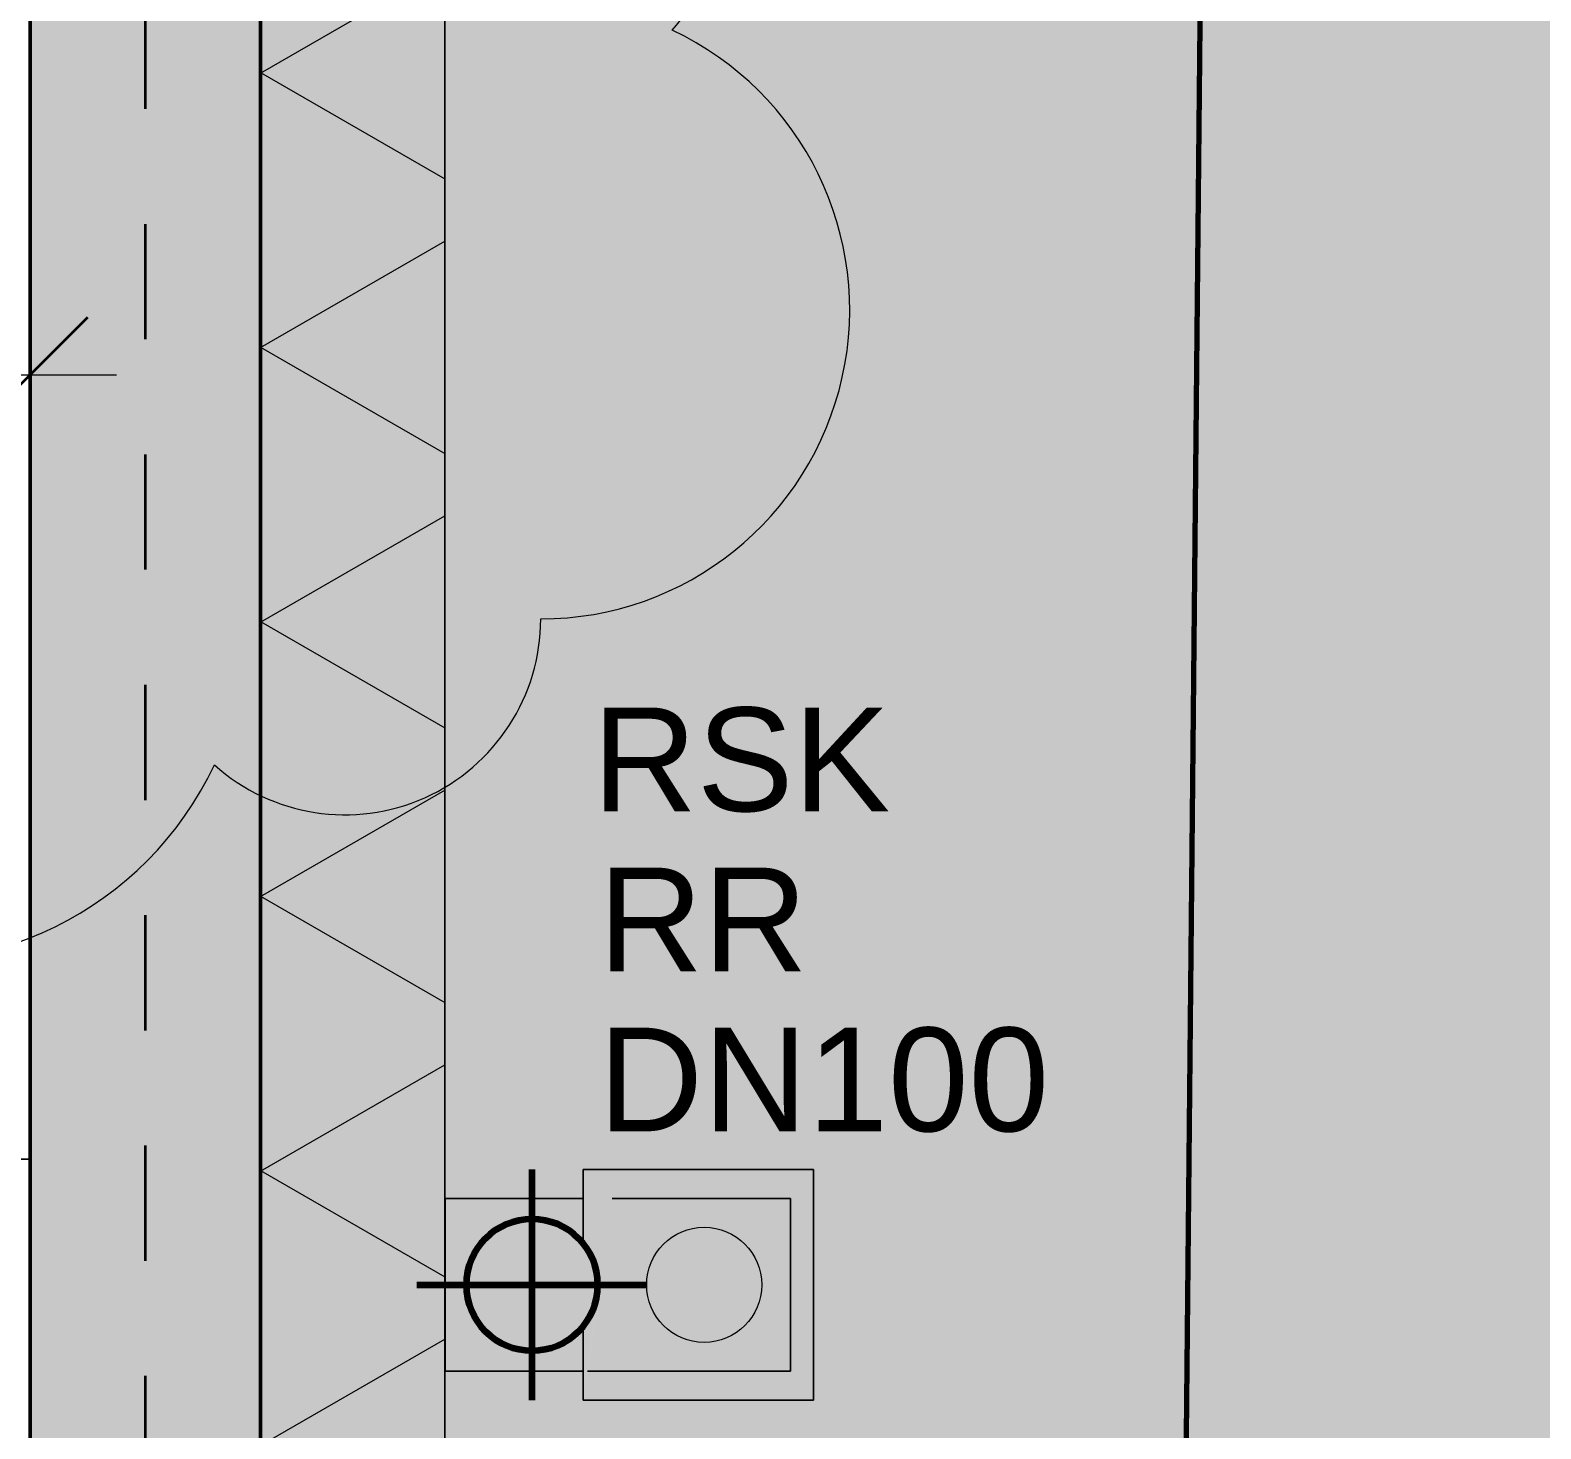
# Model space of a CAD drawing. Header units: metres. Extents: x -2.6 to 53.4, y 58.8 to 100.4.
# Drawn here: x 42.303 to 43.614, y 85.003 to 86.217 of the extents above; entities that cross this region are included whole.
import ezdxf

# ---------------------------------------------------------------- set-up
doc = ezdxf.new("R2010")
doc.units = ezdxf.units.M
doc.linetypes.add('Strich Punkt Mittel', pattern=[0.015875, 0.00635, -0.004763, 0, -0.004763])
doc.linetypes.add('Verdeckt Unten', pattern=[0.005, 0.003, -0.002])
for name, color, linetype, lineweight in [('A-DETL-GENF_', 92, 'Continuous', 13), ('A_2D', 7, 'Continuous', 13), ('A_Bemassung-50_', 4, 'Continuous', 9), ('A_Bemassung_', 4, 'Continuous', 9), ('A_Decken', 8, 'Continuous', 13), ('A_Durchbruch_', 7, 'Continuous', 5), ('A_Moebel', 6, 'Continuous', 13), ('A_Raeume_', 7, 'Continuous', 5), ('A_Raster_', 1, 'Continuous', 9), ('A_Waende', 7, 'Continuous', 13), ('G-ANNO-REVC_', 71, 'Continuous', 9), ('M-EQPM', 50, 'Continuous', 5), ('M-EQPM-IDEN_', 50, 'Continuous', 9), ('P-PIPE', 3, 'Continuous', 5), ('P-PIPE-CNTR', 3, 'Continuous', 5), ('P-PIPE-IDEN_', 2, 'Continuous', 9)]:
    doc.layers.add(name, color=color, linetype=linetype, lineweight=lineweight)
doc.styles.add('Arial_2', font='arial.ttf', dxfattribs={"height": 0.09})
doc.styles.add('Arial_5', font='arial.ttf', dxfattribs={"height": 0.1})
doc.dimstyles.new('WGA-Bemaßung_3', dxfattribs={"dimscale": 0.3048, "dimtxt": 0.102026, "dimasz": 0.328084, "dimexe": 0.246063, "dimexo": 0.0625, "dimgap": 0.04101, "dimtad": 1, "dimdec": 1, "dimlfac": 100, "dimrnd": 0.5, "dimdsep": 46, "dimtxsty": 'Arial_5', "dimblk1": 'OBLIQUE', "dimblk2": 'OBLIQUE', "dimsah": 1, "dimcen": 0.09, "dimdle": 0.246063, "dimazin": 2, "dimtfac": 1, "dimtdec": 4, "dimtix": 1, "dimtmove": 0, "dimatfit": 3, "dimfxl": 0.656168, "dimfxlon": 1, "dimtvp": 1, "dimtolj": 1, "dimtzin": 0, "dimarcsym": 2})

# ---------------------------------------------------------------- blocks, each defined once
blk = doc.blocks.new('Moeb_Schrank - Sideboard_50cm-3989719-263_PP_00EG_BT1')
at = {"layer": 'A_Moebel', "color": 8}
for p, q in [((2.221, 0.6), (0, 0.6)), ((0, 0.6), (0, 0)), ((0, 0), (0, 0.6)), ((0, 0.6), (2.221, 0.6)), ((1.851, 0), (0, 0)), ((1.951, 0), (1.851, 0)), ((2.221, 0), (1.951, 0))]:
    blk.add_line(p, q, dxfattribs=at)
blk = doc.blocks.new('HLS_Regensinkkasten - HLS_Regensinkkasten-V92-263_PP_00EG_BT1')
at = {"layer": 'M-EQPM', "color": 250}
for p, q in [((-0.03, 0.075), (-0.15, 0.075)), ((-0.15, 0.075), (-0.15, -0.075)), ((-0.15, 0.075), (-0.03, 0.075)), ((-0.15, -0.075), (-0.15, 0.075)), ((0.15, 0.075), (-0.005, 0.075)), ((-0.005, 0.075), (0.15, 0.075)), ((0.15, -0.075), (0.15, 0.075)), ((0.15, 0.075), (0.15, -0.075)), ((-0.15, -0.075), (-0.03, -0.075)), ((-0.03, -0.075), (-0.15, -0.075)), ((-0.0264, -0.075), (0.15, -0.075)), ((0.15, -0.075), (-0.0264, -0.075))]:
    blk.add_line(p, q, dxfattribs=at)
blk.add_circle((0.075, 0), 0.05, dxfattribs=at)
blk = doc.blocks.new('Symbol_Schatten - Bodendurchbruch_Schatten-8269585-263_PP_00EG_BT1')
at = {"layer": 'A_2D'}
for p, q in [((0.1, 0.1), (0.1, -0.1)), ((0.1, -0.1), (-0.1, -0.1))]:
    blk.add_line(p, q, dxfattribs=at)
at = {"layer": 'A_Durchbruch_'}
for p, q in [((0.1, -0.1), (0.1, 0.1)), ((-0.1, -0.1), (0.1, -0.1))]:
    blk.add_line(p, q, dxfattribs=at)
blk = doc.blocks.new('Symbol_Schatten - Bodendurchbruch_Schatten-V106-263_PP_00EG_BT1')
at = {"layer": 'A-DETL-GENF_'}
blk.add_hatch(color=256, dxfattribs=at).paths.add_polyline_path([(-0.1, -0.1), (-0.075, 0.075), (0.1, 0.1), (-0.1, 0.1), (-0.1, 0.0353), (-0.0949, 0.0286), (-0.0892, 0.0148), (-0.0872, 0), (-0.0892, -0.0148), (-0.0949, -0.0286), (-0.1, -0.0353), (-0.1, -0.075)])
at = {"layer": 'A_2D'}
for p, q in [((-0.1, 0.0353), (-0.1, 0.1)), ((-0.1, 0.1), (0.1, 0.1)), ((0.1, 0.1), (0.1, -0.1)), ((-0.1, -0.1), (-0.1, -0.0353)), ((0.1, -0.1), (-0.1, -0.1))]:
    blk.add_line(p, q, dxfattribs=at)
at = {"layer": 'A_Durchbruch_'}
for p, q in [((0.1, 0.1), (-0.1, 0.1)), ((-0.1, 0.1), (-0.1, 0.0353)), ((0.1, -0.1), (0.1, 0.1)), ((-0.1, -0.0353), (-0.1, -0.1)), ((-0.1, -0.1), (0.1, -0.1))]:
    blk.add_line(p, q, dxfattribs=at)
blk = doc.blocks.new('Dtai_Fluchtlinie_Grenzlinie - Dtai_Grenzlinie-4164918-263_PP_00EG_BT1')
at = {"layer": 'A-DETL-GENF_', "lineweight": 70}
blk.add_line((24.45, 0), (26.45, 0), dxfattribs=at)
blk = doc.blocks.new('DIMBLOCK510-263_PP_00EG_BT1')
at = {"layer": 'A_Bemassung-50_', "transparency": 16777216}
for p, q in [((38.6827, 85.9181), (38.6827, 86.1181)), ((42.3027, 85.9181), (42.3027, 86.1181)), ((38.6827, 85.9181), (42.3777, 85.9181)), ((38.6827, 85.9181), (38.6827, 85.8431)), ((42.3027, 85.9181), (42.3027, 85.8431))]:
    blk.add_line(p, q, dxfattribs=at)
at = {"layer": 'A_Bemassung-50_', "lineweight": 35, "transparency": 16777216}
for p, q in [((38.6827, 85.9181), (38.7327, 85.9681)), ((42.3027, 85.9181), (42.3527, 85.9681)), ((38.6827, 85.9181), (38.6327, 85.8681)), ((42.3027, 85.9181), (42.2527, 85.8681))]:
    blk.add_line(p, q, dxfattribs=at)
at = {"layer": 'A_Bemassung-50_', "color": 0, "transparency": 16777216, "insert": (40.3773, 86.0604), "char_height": 0.1, "width": 0.276883, "attachment_point": 1, "line_spacing_factor": 0.941778, "style": 'Arial_5'}
blk.add_mtext('362', dxfattribs=at)
blk = doc.blocks.new('_Oblique')
at = {"color": 0, "linetype": 'ByBlock', "lineweight": -2}
blk.add_line((-0.5, -0.5), (0.5, 0.5), dxfattribs=at)
blk = doc.blocks.new('DIMBLOCK653-263_PP_00EG_BT1')
at = {"layer": 'A_Bemassung-50_', "lineweight": 35, "transparency": 16777216}
for p, q in [((42.2341, 87.138), (42.1841, 87.188)), ((42.2341, 87.138), (42.2841, 87.088)), ((42.2341, 84.978), (42.1841, 85.028)), ((42.2341, 84.978), (42.2841, 84.928))]:
    blk.add_line(p, q, dxfattribs=at)
at = {"layer": 'A_Bemassung-50_', "transparency": 16777216}
for p, q in [((42.2341, 87.138), (42.1591, 87.138)), ((42.2341, 84.903), (42.2341, 87.138)), ((42.2341, 87.138), (42.4341, 87.138)), ((42.2341, 84.978), (42.1591, 84.978)), ((42.2341, 84.978), (42.4341, 84.978))]:
    blk.add_line(p, q, dxfattribs=at)
at = {"layer": 'A_Bemassung-50_', "color": 0, "transparency": 16777216, "insert": (42.0918, 85.9426), "char_height": 0.1, "width": 0.276883, "attachment_point": 1, "rotation": 90, "line_spacing_factor": 0.941778, "style": 'Arial_5'}
blk.add_mtext('216', dxfattribs=at)
blk = doc.blocks.new('Family - ___-11899797-263_PP_00EG_BT1')
at = {"layer": 'G-ANNO-REVC_'}
for centre, radius, start, end in [((42.7459, 86.3194), 0.1533, 318.1897, 90), ((42.7459, 85.9744), 0.2683, 270, 64.7912), ((42.1934, 85.7061), 0.2975, 180, 334.7912), ((42.5759, 85.7061), 0.17, 228.1897, 0)]:
    blk.add_arc(centre, radius, start, end, dxfattribs=at)

msp = doc.modelspace()

# ---------------------------------------------------------------- hatches: boundary and pattern name
at = {"layer": 'A-DETL-GENF_'}
h = msp.add_hatch(color=7, dxfattribs=at)
h.paths.add_polyline_path([(42.5027, 73.0465), (42.7068, 73.1069), (42.9071, 73.179), (43.1029, 73.2625), (43.2937, 73.3571), (43.4786, 73.4625), (43.6572, 73.5784), (43.8288, 73.7044), (43.9929, 73.84), (44.1489, 73.9848), (44.2964, 74.1384), (44.4381, 74.3047), (44.5636, 74.4697), (44.6872, 74.6544), (44.7942, 74.8358), (44.8904, 75.0223), (44.9768, 75.2165), (45.0509, 75.4121), (44.9473, 81.4949), (51.2774, 81.6231), (51.1365, 88.5819), (42.5027, 88.9169), (42.5027, 84.903), (42.5057, 84.903), (42.5057, 83.283), (42.5027, 83.283), (42.5027, 79.843), (42.5057, 79.843), (42.5057, 78.793), (42.5027, 78.793), (42.5027, 77.5255), (42.5057, 77.5255), (42.5057, 75.9055), (42.5027, 75.9055), (42.5027, 73.0731)])
h.paths.add_polyline_path([(42.7027, 75.9055), (42.5077, 75.9055), (42.5077, 77.5255), (42.7027, 77.5255), (42.7027, 76.9424)])
h.paths.add_polyline_path([(42.6852, 78.793), (42.5077, 78.793), (42.5077, 79.843), (42.7027, 79.843), (42.7027, 78.793), (42.6977, 78.793)])
h.paths.add_polyline_path([(42.6662, 83.283), (42.5077, 83.283), (42.5077, 84.903), (42.7027, 84.903), (42.7027, 83.283), (42.6827, 83.283)])
h.paths.add_polyline_path([(45.2026, 84.1222), (45.2014, 84.193), (47.3444, 84.2397), (51.2122, 84.3238), (51.2104, 84.4247), (51.2144, 84.4247), (51.2161, 84.3423), (51.2174, 84.1747), (45.3207, 84.1232)])
h.paths.add_polyline_path([(42.7828, 85.028), (42.7828, 85.0927), (42.7885, 85.1008), (42.7936, 85.1132), (42.7956, 85.128), (42.7936, 85.1428), (42.7879, 85.1566), (42.7828, 85.1633), (42.7828, 85.228), (42.9828, 85.228), (42.8078, 85.203), (42.7864, 85.053)])
at = {"layer": 'A_Waende', "lineweight": 5}
h = msp.add_hatch(dxfattribs=at)
h.set_pattern_fill('FP_4', color=250, style=0, pattern_type=2)
h.set_pattern_definition([(45, (0, 0), (-0.08980256, 0.08980256), []), (45, (0.0898, 0), (-0.08980256, 0.08980256), [0.0635, -0.03175])])
h.paths.add_polyline_path([(42.3121, 71.178), (42.5027, 71.178), (42.5027, 75.8305), (42.3027, 75.8305), (42.3027, 71.178)])
h.paths.add_polyline_path([(42.5027, 77.6005), (42.5027, 78.718), (42.3027, 78.718), (42.3027, 77.6005), (42.4027, 77.6005)])
h.paths.add_polyline_path([(42.5027, 79.918), (42.5027, 83.208), (42.3027, 83.208), (42.3027, 79.918), (42.3531, 79.918)])
h.paths.add_polyline_path([(42.5027, 87.113), (42.5027, 87.163), (42.4027, 87.138)])
h.paths.add_polyline_path([(42.5027, 87.0705), (42.5027, 87.113), (42.4397, 87.113), (42.4859, 87.0818)])
h.paths.add_polyline_path([(42.3027, 87.0705), (42.3286, 87.088), (42.3027, 87.088)])
h.paths.add_polyline_path([(42.3027, 84.978), (42.5027, 84.978), (42.5027, 87.0705), (42.3027, 87.0705), (42.3027, 85.237)])
h.paths.add_polyline_path([(42.3466, 87.1001), (42.3656, 87.113), (42.3402, 87.113)])
h.paths.add_polyline_path([(42.336, 87.1213), (42.4027, 87.138), (42.317, 87.1594), (42.3286, 87.1361)])
h.paths.add_polyline_path([(42.3152, 87.163), (42.3656, 87.163), (42.3027, 87.2055), (42.3027, 87.188)])
h.paths.add_polyline_path([(42.4397, 87.163), (42.5027, 87.163), (42.5027, 87.2055)])
h.paths.add_polyline_path([(42.3531, 87.2055), (42.5027, 87.2055), (42.5027, 87.458), (42.3027, 87.458), (42.3027, 87.2055), (42.323, 87.2055)])
h = msp.add_hatch(dxfattribs=at)
h.set_pattern_fill('FP_153', color=250, angle=-90, style=0, pattern_type=2)
h.set_pattern_definition([(270, (42.503, 86.18), (0.20637, -3e-16), []), (330, (42.503, 86.18), (0.103185, 0.178722), []), (30, (42.503, 86.18), (-0.103185, 0.178722), [])])
h.paths.add_polyline_path([(42.6627, 84.903), (42.6627, 87.458), (42.5027, 87.458), (42.5027, 84.903), (42.5651, 84.903)])

# ---------------------------------------------------------------- linework, layer by layer
at = {"layer": 'A_2D', "linetype": 'Verdeckt Unten'}
msp.add_line((42.5027, 88.9169), (42.5027, 73.0465), dxfattribs=at)
at = {"layer": 'A_2D'}
msp.add_line((42.6627, 87.458), (42.6627, 82.388), dxfattribs=at)
at = {"layer": 'A_Decken'}
for p, q in [((42.9828, 85.228), (42.9828, 85.028)), ((42.9828, 85.028), (42.7828, 85.028))]:
    msp.add_line(p, q, dxfattribs=at)
at = {"layer": 'A_Raeume_', "flags": 128}
for points in [[(42.6627, 82.388), (44.6627, 82.388), (44.6627, 87.818), (42.6827, 87.818), (42.6827, 87.458), (42.6627, 87.458), (42.6627, 84.903)], [(42.3027, 87.458), (38.6827, 87.458), (38.6827, 84.293), (38.6827, 83.7867), (38.6827, 83.7605), (38.6827, 83.6337), (38.6827, 82.7183), (38.6827, 82.5805), (38.6827, 80.4355), (42.3027, 80.4355)]]:
    msp.add_lwpolyline(points, close=True, dxfattribs=at)
at = {"layer": 'A_Raster_', "linetype": 'Strich Punkt Mittel', "lineweight": 35}
msp.add_line((42.4027, 59.9489), (42.4027, 94.2296), dxfattribs=at)
at = {"layer": 'A_Waende', "color": 50, "lineweight": 50}
for p, q in [((42.5027, 87.658), (42.5027, 84.978)), ((42.3027, 87.088), (42.3027, 84.978))]:
    msp.add_line(p, q, dxfattribs=at)
at = {"layer": 'A_Waende', "color": 250, "lineweight": 5}
msp.add_line((42.6627, 84.903), (42.6627, 87.458), dxfattribs=at)
at = {"layer": 'P-PIPE', "color": 150, "lineweight": 100}
for start, end in [(90, 180), (0, 90), (180, 270), (270, 0)]:
    msp.add_arc((42.7384, 85.128), 0.0571, start, end, dxfattribs=at)
at = {"layer": 'P-PIPE-CNTR', "color": 150, "lineweight": 100}
for p, q in [((42.7384, 85.028), (42.7384, 85.228)), ((42.6384, 85.128), (42.8384, 85.128))]:
    msp.add_line(p, q, dxfattribs=at)

# ---------------------------------------------------------------- block references
at = {"layer": 'A-DETL-GENF_', "rotation": 89.44490754171983}
msp.add_blockref('Dtai_Fluchtlinie_Grenzlinie - Dtai_Grenzlinie-4164918-263_PP_00EG_BT1', (43.0679, 60.374), dxfattribs=at)
at = {"layer": 'A_2D'}
for name in ['Symbol_Schatten - Bodendurchbruch_Schatten-8269585-263_PP_00EG_BT1', 'Symbol_Schatten - Bodendurchbruch_Schatten-V106-263_PP_00EG_BT1']:
    msp.add_blockref(name, (42.8828, 85.128), dxfattribs=at)
at = {"layer": 'A_Moebel', "color": 8, "rotation": 89.99999999999957}
msp.add_blockref('Moeb_Schrank - Sideboard_50cm-3989719-263_PP_00EG_BT1', (42.3027, 85.237), dxfattribs=at)
at = {"layer": 'G-ANNO-REVC_'}
msp.add_blockref('Family - ___-11899797-263_PP_00EG_BT1', (0, 0), dxfattribs=at)
at = {"layer": 'M-EQPM', "color": 250}
msp.add_blockref('HLS_Regensinkkasten - HLS_Regensinkkasten-V92-263_PP_00EG_BT1', (42.8128, 85.128), dxfattribs=at)

# ---------------------------------------------------------------- texts
at = {"layer": 'M-EQPM-IDEN_', "insert": (42.7907, 85.6292), "char_height": 0.09, "width": 0.30865, "attachment_point": 1, "style": 'Arial_2'}
msp.add_mtext('RSK', dxfattribs=at)
at = {"layer": 'P-PIPE-IDEN_', "char_height": 0.09, "attachment_point": 1, "style": 'Arial_2'}
for s, insert, width in [('RR', (42.796, 85.4902), 0.216456), ('DN100', (42.796, 85.3513), 0.468987)]:
    msp.add_mtext(s, dxfattribs=dict(at, insert=insert, width=width))

# ---------------------------------------------------------------- dimensions: what is measured, and where the dimension line sits
at = {"layer": 'A_Bemassung_'}
dim = msp.add_linear_dim(base=(42.2341, 87.138), p1=(42.4341, 84.978), p2=(42.4341, 87.138), angle=90, dimstyle='WGA-Bemaßung_3', override={"dimpost": '<>', "dimfxl": 2.16}, dxfattribs=at)
dim.commit()
dim.dimension.update_dxf_attribs({"geometry": 'DIMBLOCK653-263_PP_00EG_BT1', "text_midpoint": (42.1706, 86.058)})
dim = msp.add_linear_dim(base=(42.3027, 85.9181), p1=(38.6827, 86.1181), p2=(42.3027, 86.1181), dimstyle='WGA-Bemaßung_3', override={"dimpost": '<>', "dimfxl": 3.62}, dxfattribs=at)
dim.commit()
dim.dimension.update_dxf_attribs({"geometry": 'DIMBLOCK510-263_PP_00EG_BT1', "text_midpoint": (40.4927, 85.9817)})

doc.saveas('drawing.dxf')
